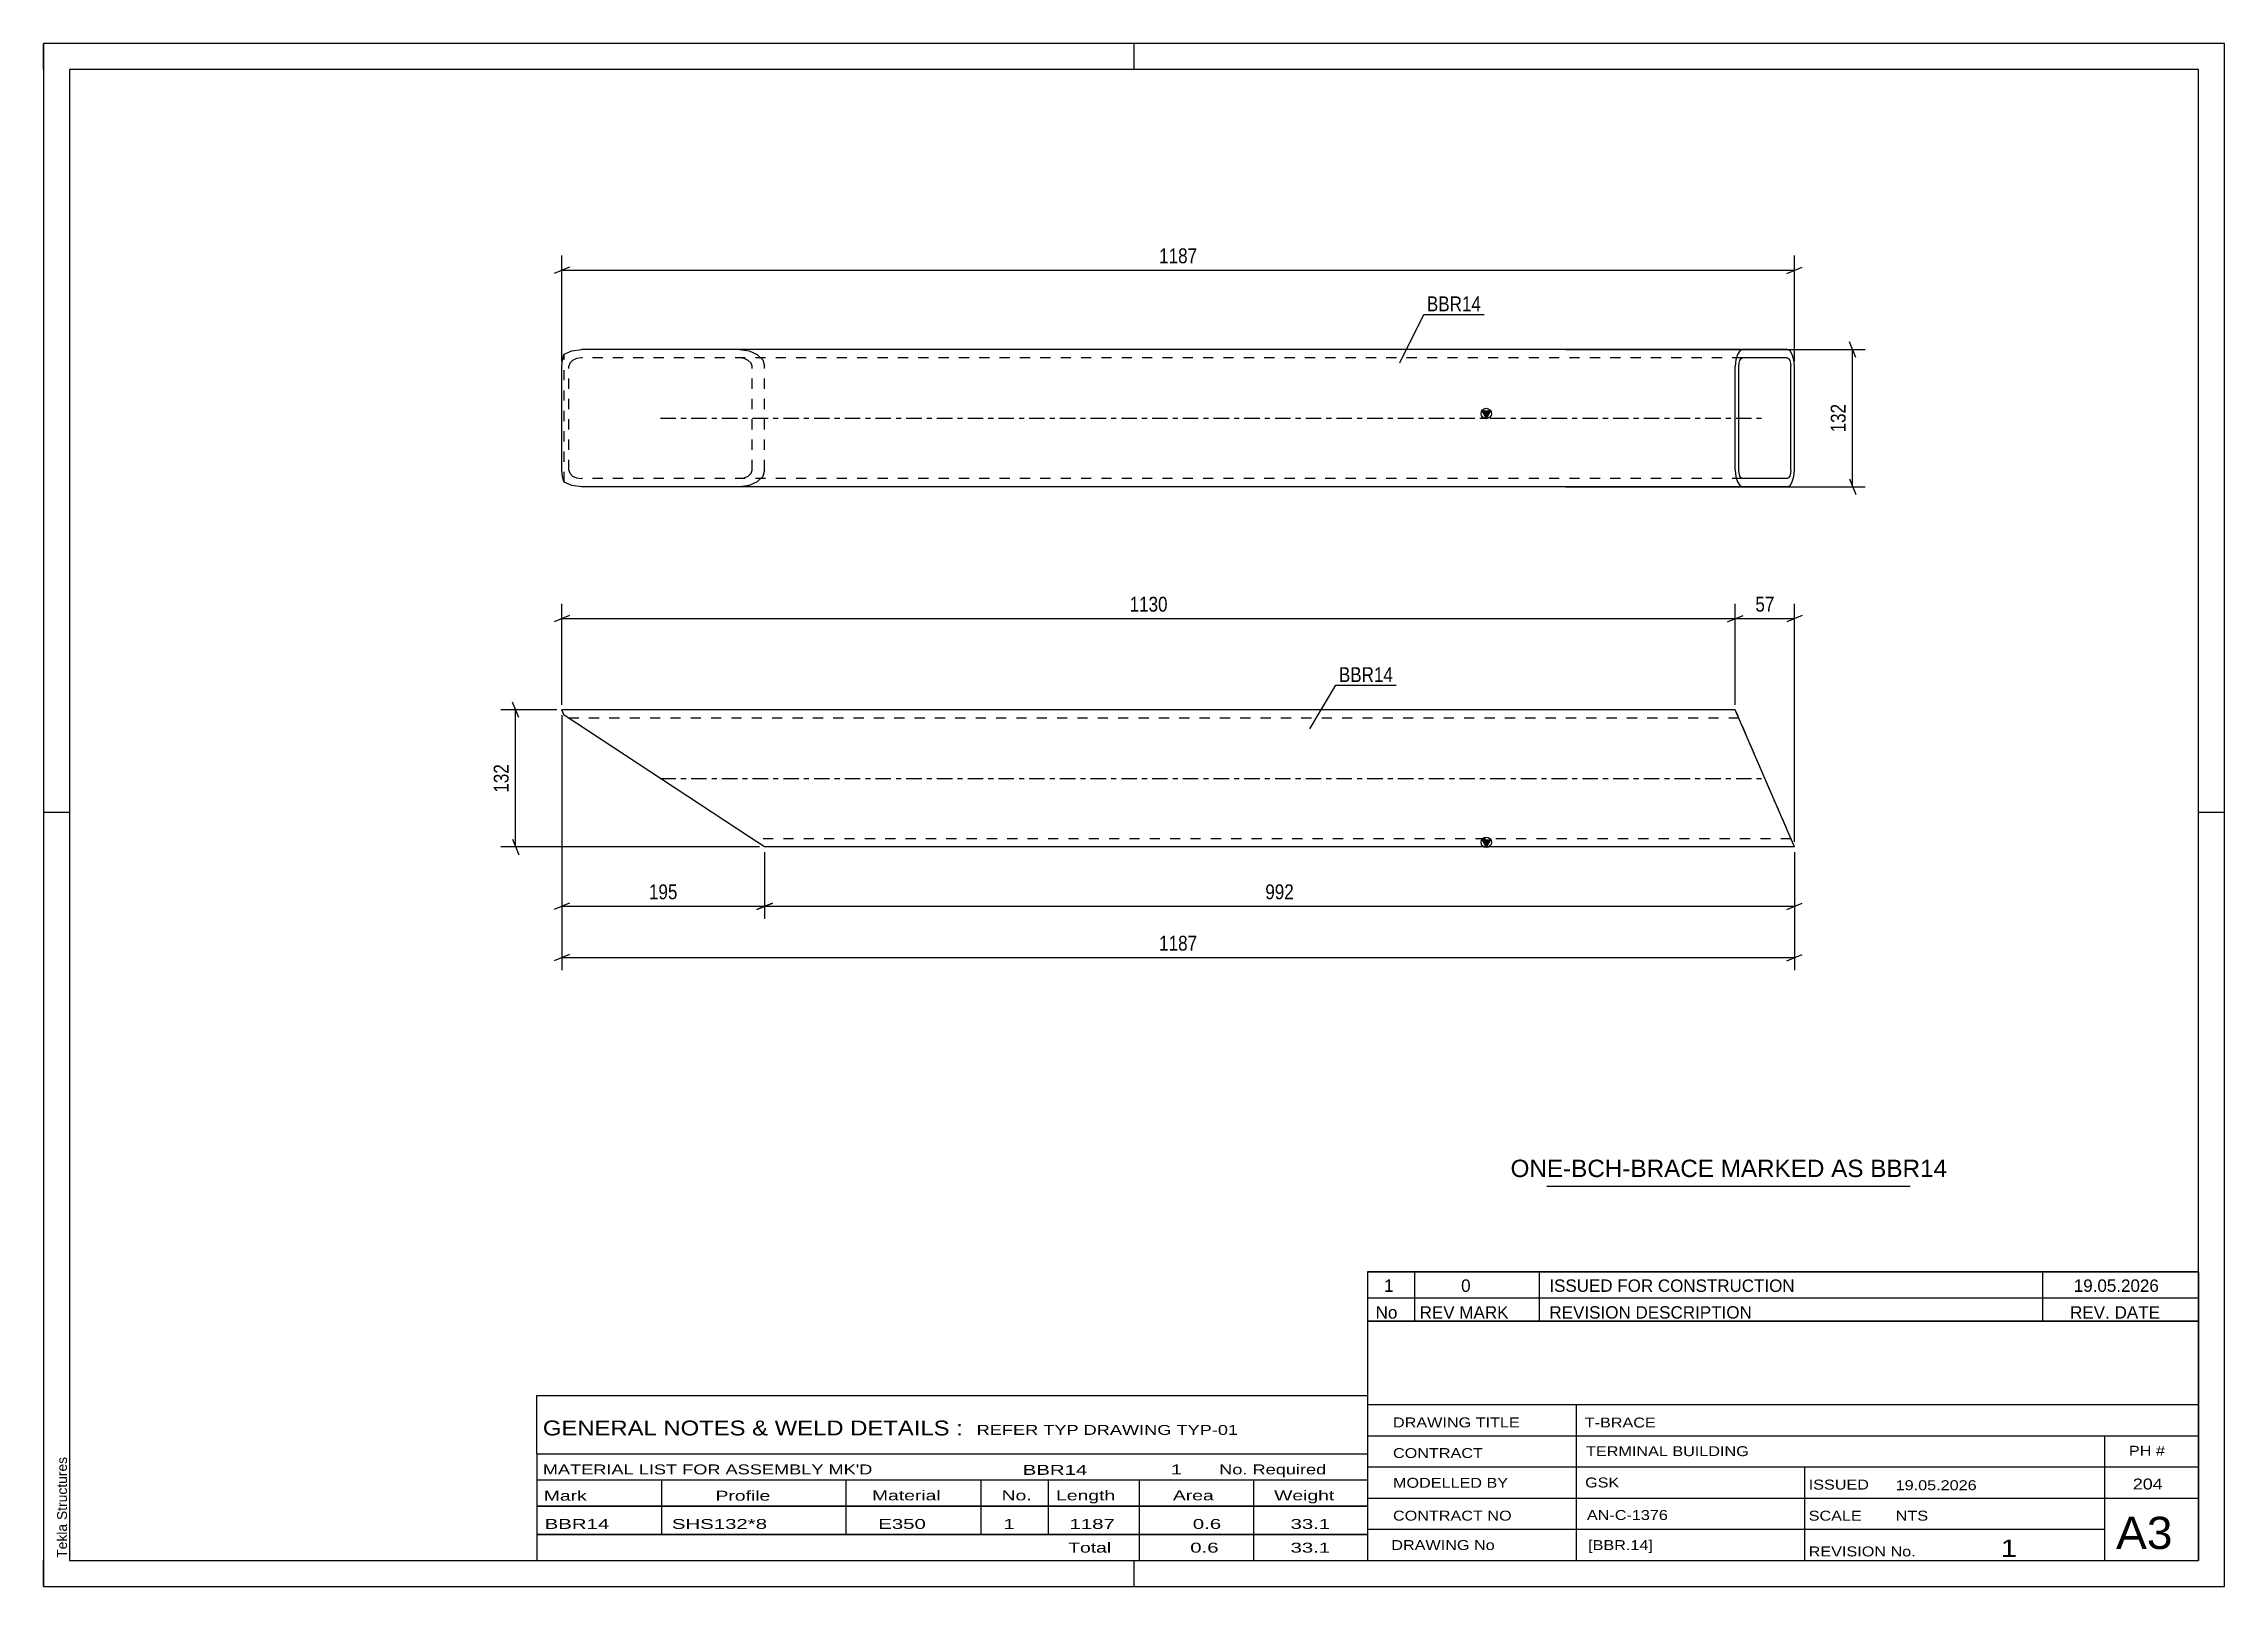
# Model space of a CAD drawing. Header units: millimetres. Extents: x 0 to 420, y 0 to 297.
import ezdxf

# ---------------------------------------------------------------- set-up
doc = ezdxf.new("R2010")
doc.units = ezdxf.units.MM
doc.linetypes.add('DXK_LINE_DOT2', pattern=[3.9198, 1.9599, -1.9599])
doc.linetypes.add('DXK_LINE_DOT3', pattern=[5.9187, 2.979, -0.9799, 0.9799, -0.9799])
doc.styles.add('Arial', font='ARIAL.TTF', dxfattribs={"height": 0.2})
doc.styles.add('Arial Narrow', font='ARIALN.TTF', dxfattribs={"height": 0.2})

# ---------------------------------------------------------------- blocks, each defined once
blk = doc.blocks.new('Unknown-491737844-2964')
at = {"color": 7, "linetype": 'Continuous'}
blk.add_line((289.5, 77.05), (359.5, 77.05), dxfattribs=at)
at = {"color": 7, "style": 'Arial'}
blk.add_text('ONE-BCH-BRACE MARKED AS BBR14', height=3.3428, dxfattribs=at).set_placement((282.52, 78.8))
blk = doc.blocks.new('Unknown-491737844-1161')
at = {"color": 5, "linetype": 'Continuous'}
for p, q in [((420, 297), (0, 297)), ((0, 297), (0, 0)), ((0, 292), (0, 297)), ((210, 292), (210, 297)), ((420, 0), (420, 297)), ((415, 292), (5, 292)), ((5, 292), (5, 5)), ((415, 5), (415, 292)), ((5, 149), (0, 149)), ((420, 149), (415, 149)), ((0, 0), (0, 5)), ((5, 5), (415, 5)), ((210, 0), (210, 5)), ((0, 0), (420, 0))]:
    blk.add_line(p, q, dxfattribs=at)
at = {"color": 174, "linetype": 'Continuous', "style": 'Arial'}
blk.add_text('Tekla Structures', height=1.9102, rotation=90, dxfattribs=at).set_placement((4.5, 5.5))
blk = doc.blocks.new('Unknown-491737844-2961')
at = {"color": 7, "linetype": 'Continuous'}
for p, q in [((255, 51.05), (255, 5)), ((255, 51.05), (415, 51.05)), ((415, 51), (415, 5)), ((255, 35), (415, 35)), ((295.14, 35), (295.14, 5)), ((255, 29), (415, 29)), ((397, 5.05), (397, 28.9)), ((255, 23), (415, 23)), ((339.14, 23), (339.14, 5)), ((255, 17), (415, 17)), ((255, 11), (397, 11)), ((255, 5), (415, 5))]:
    blk.add_line(p, q, dxfattribs=at)
at = {"color": 7, "style": 'Arial Narrow'}
for s, height, width, p in [('DRAWING TITLE', 1.9089, 1.425378, (259.88, 30.61)), ('T-BRACE', 1.909, 1.425378, (296.81, 30.59)), ('CONTRACT', 1.909, 1.425378, (259.88, 24.71)), ('TERMINAL BUILDING', 1.9089, 1.425378, (297.06, 25.07)), ('MODELLED BY', 1.9089, 1.425378, (259.88, 18.98)), ('GSK', 1.909, 1.425378, (296.88, 19.04)), ('ISSUED', 1.909, 1.425378, (339.94, 18.64)), ('19.05.2026', 1.909, 1.425378, (356.69, 18.52)), ('CONTRACT NO', 1.9089, 1.425378, (259.88, 12.66)), ('AN-C-1376', 1.909, 1.425378, (297.23, 12.78)), ('SCALE', 1.909, 1.425378, (339.94, 12.65)), ('A3', 6.204, 1.25, (399.14, 7.2)), ('DRAWING No', 1.909, 1.425378, (259.56, 7)), ('[BBR.14]', 1.909, 1.425378, (297.46, 6.99)), ('1', 3.34, 1.5, (376.91, 5.68)), ('REVISION No.', 1.9089, 1.425378, (339.94, 5.77))]:
    blk.add_text(s, height=height, dxfattribs=dict(at, width=width)).set_placement(p)
at = {"color": 7, "linetype": 'Continuous', "style": 'Arial Narrow'}
for s, height, width, p in [('PH #', 1.909, 1.43, (401.6, 25.15)), ('204', 2.1, 1.43, (402.37, 18.65)), ('NTS', 1.909, 1.425378, (356.7, 12.65))]:
    blk.add_text(s, height=height, dxfattribs=dict(at, width=width)).set_placement(p)
blk = doc.blocks.new('Unknown-491737844-2962')
at = {"color": 7, "linetype": 'Continuous'}
for p, q in [((95, 36.75), (255, 36.75)), ((95, 25.5), (95, 36.75)), ((255, 36.75), (255, 25.5)), ((95, 25.5), (255, 25.5)), ((95, 25.5), (95, 20.5)), ((255, 25.5), (255, 20.5)), ((95, 20.5), (255, 20.5)), ((95, 20.5), (95, 15.5)), ((119, 20.5), (119, 15.5)), ((154.5, 20.5), (154.5, 15.5)), ((180.5, 20.5), (180.5, 15.5)), ((193.5, 20.5), (193.5, 15.5)), ((211, 20.5), (211, 15.5)), ((233, 20.5), (233, 15.5)), ((255, 20.5), (255, 15.5)), ((95, 15.5), (255, 15.5)), ((95, 15.45), (95, 10.05)), ((95, 15.45), (255, 15.45)), ((119, 15.5), (119, 10)), ((154.5, 15.5), (154.5, 10)), ((180.5, 15.5), (180.5, 10)), ((193.5, 15.5), (193.5, 10)), ((211, 15.5), (211, 10)), ((233, 15.5), (233, 10)), ((255, 15.45), (255, 10.05)), ((95, 10.05), (255, 10.05)), ((95, 10), (255, 10)), ((95, 10), (95, 5)), ((211, 10), (211, 5)), ((233, 10), (233, 5)), ((255, 10), (255, 5)), ((95, 5), (255, 5))]:
    blk.add_line(p, q, dxfattribs=at)
at = {"color": 7, "style": 'Arial Narrow'}
for s, height, width, p in [('GENERAL NOTES & WELD DETAILS :', 2.8633, 1.4, (96.15, 29.06)), ('REFER TYP DRAWING TYP-01', 1.9089, 1.6, (179.7, 29.16)), ("MATERIAL LIST FOR ASSEMBLY MK'D", 1.9089, 1.6, (96.15, 21.56)), ('BBR14', 1.909, 1.794707, (188.57, 21.47)), ('1', 1.91, 1.794707, (217.08, 21.56)), ('No. Required', 1.9089, 1.6, (226.41, 21.56)), ('Mark', 1.909, 1.7, (96.34, 16.5)), ('Profile', 1.909, 1.7, (129.41, 16.5)), ('Material', 1.909, 1.7, (159.54, 16.56)), ('No.', 1.909, 1.7, (184.5, 16.56)), ('Length', 1.909, 1.7, (195, 16.56)), ('Area', 1.909, 1.7, (217.5, 16.56)), ('Weight', 1.909, 1.7, (237, 16.56))]:
    blk.add_text(s, height=height, dxfattribs=dict(at, width=width)).set_placement(p)
at = {"color": 7, "linetype": 'Continuous', "style": 'Arial Narrow'}
for s, height, width, p in [('BBR14', 1.909, 1.794707, (96.5, 11.06)), ('SHS132*8', 1.909, 1.794707, (121, 11.06)), ('E350', 1.909, 1.794707, (160.74, 11.06)), ('1', 1.91, 1.794707, (184.86, 11.06)), ('1187', 1.909, 1.794707, (197.58, 11.06)), ('0.6', 1.909, 1.794707, (221.32, 11.06)), ('33.1', 1.909, 1.794707, (240.14, 11.06)), ('Total', 1.909, 1.7, (197.33, 6.5)), ('0.6', 1.909, 1.794707, (220.83, 6.5)), ('33.1', 1.909, 1.794707, (240.14, 6.5))]:
    blk.add_text(s, height=height, dxfattribs=dict(at, width=width)).set_placement(p)
blk = doc.blocks.new('Unknown-491737844-2963')
at = {"color": 7, "linetype": 'Continuous'}
for p, q in [((255, 60.55), (415, 60.55)), ((415, 60.55), (255, 60.55)), ((255, 60.55), (255, 55.55)), ((264, 60.55), (264, 55.55)), ((288, 60.55), (288, 55.55)), ((385, 60.55), (385, 55.55)), ((415, 60.55), (415, 55.55)), ((255, 55.55), (415, 55.55)), ((255, 55.55), (255, 51.05)), ((255, 55.55), (415, 55.55)), ((264, 55.55), (264, 51.05)), ((288, 55.55), (288, 51.05)), ((385, 55.55), (385, 51.05)), ((415, 55.55), (415, 51.05)), ((415, 51.05), (255, 51.05))]:
    blk.add_line(p, q, dxfattribs=at)
at = {"color": 7, "linetype": 'Continuous', "style": 'Arial Narrow'}
for s, height, width, p in [('1', 2.39, 1.196471, (258.16, 56.7)), ('0', 2.39, 1.196471, (273, 56.7)), ('ISSUED FOR CONSTRUCTION', 2.3861, 1.196471, (290, 56.7)), ('19.05.2026', 2.386, 1.196471, (391, 56.7)), ('No', 2.386, 1.2, (256.54, 51.55)), ('REV MARK', 2.386, 1.2, (265, 51.55)), ('REVISION DESCRIPTION', 2.3861, 1.2, (290, 51.55)), ('REV. DATE', 2.386, 1.2, (390.28, 51.55))]:
    blk.add_text(s, height=height, dxfattribs=dict(at, width=width)).set_placement(p)
blk = doc.blocks.new('Part-491737844-1550 - 1544')
at = {"linetype": 'Continuous'}
blk.add_hatch(color=2, dxfattribs=at).paths.add_polyline_path([(277.85, 142.34), (277.05, 143.74), (278.65, 143.74)])
at = {"color": 2, "linetype": 'Continuous'}
for p, q in [((325.81, 168.74), (99.81, 168.74)), ((100.21, 167.81), (99.81, 168.74)), ((325.81, 168.74), (325.81, 168.74)), ((337.2, 142.34), (325.81, 168.74)), ((100.24, 167.75), (100.21, 167.81)), ((100.24, 167.75), (100.24, 167.75)), ((135.86, 144.32), (100.24, 167.75)), ((138.86, 142.34), (135.86, 144.32)), ((277.85, 142.34), (277.05, 143.74)), ((277.05, 143.74), (278.65, 143.74)), ((278.65, 143.74), (277.85, 142.34)), ((337.2, 142.34), (138.86, 142.34)), ((337.2, 142.34), (337.2, 142.34))]:
    blk.add_line(p, q, dxfattribs=at)
at = {"color": 7, "linetype": 'DXK_LINE_DOT2'}
for p, q in [((100.24, 167.75), (99.81, 168.74)), ((337.2, 142.34), (325.81, 168.74)), ((325.81, 168.74), (325.81, 168.74)), ((326.5, 167.14), (101.16, 167.14)), ((326.5, 167.14), (326.5, 167.14)), ((336.51, 143.94), (136.43, 143.94)), ((336.51, 143.94), (336.51, 143.94)), ((337.2, 142.34), (337.2, 142.34))]:
    blk.add_line(p, q, dxfattribs=at)
at = {"color": 7, "linetype": 'DXK_LINE_DOT3'}
blk.add_line((118.79, 155.54), (331.5, 155.54), dxfattribs=at)
at = {"color": 2, "linetype": 'Continuous'}
blk.add_circle((277.85, 143.24), 1, dxfattribs=at)
blk = doc.blocks.new('Part-491737844-1726 - 1720')
at = {"linetype": 'Continuous'}
blk.add_hatch(color=2, dxfattribs=at).paths.add_polyline_path([(277.85, 224.89), (277.05, 226.29), (278.65, 226.29)])
at = {"color": 2, "linetype": 'Continuous'}
for p, q in [((99.81, 234.89), (99.92, 236.11)), ((99.92, 236.11), (100.21, 237.15)), ((100.21, 237.15), (100.24, 237.19)), ((100.24, 237.19), (101.73, 237.85)), ((101.73, 237.85), (103.59, 238.09)), ((335.82, 238.09), (103.59, 238.09)), ((325.92, 236.11), (325.81, 234.89)), ((326.22, 237.15), (325.92, 236.11)), ((326.66, 237.85), (326.22, 237.15)), ((326.5, 234.89), (326.55, 235.5)), ((326.55, 235.5), (326.7, 236.02)), ((327.19, 238.09), (326.66, 237.85)), ((326.7, 236.02), (326.93, 236.37)), ((326.93, 236.37), (327.19, 236.49)), ((335.82, 236.49), (327.19, 236.49)), ((336.35, 237.85), (335.82, 238.09)), ((335.82, 236.49), (336.08, 236.37)), ((336.08, 236.37), (336.31, 236.02)), ((336.31, 236.02), (336.45, 235.5)), ((336.79, 237.15), (336.35, 237.85)), ((336.45, 235.5), (336.51, 234.89)), ((337.09, 236.11), (336.79, 237.15)), ((337.2, 234.89), (337.09, 236.11)), ((99.81, 214.89), (99.81, 234.89)), ((325.81, 214.89), (325.81, 234.89)), ((326.5, 214.89), (326.5, 234.89)), ((336.51, 214.89), (336.51, 234.89)), ((337.2, 214.89), (337.2, 234.89)), ((277.85, 224.89), (277.05, 226.29)), ((277.05, 226.29), (278.65, 226.29)), ((278.65, 226.29), (277.85, 224.89)), ((99.92, 213.66), (99.81, 214.89)), ((325.81, 214.89), (325.92, 213.66)), ((326.55, 214.28), (326.5, 214.89)), ((326.7, 213.76), (326.55, 214.28)), ((336.45, 214.28), (336.31, 213.76)), ((336.51, 214.89), (336.45, 214.28)), ((337.09, 213.66), (337.2, 214.89)), ((100.21, 212.63), (99.92, 213.66)), ((100.24, 212.59), (100.21, 212.63)), ((101.73, 211.93), (100.24, 212.59)), ((103.59, 211.69), (101.73, 211.93)), ((335.82, 211.69), (103.59, 211.69)), ((325.92, 213.66), (326.22, 212.63)), ((326.22, 212.63), (326.66, 211.93)), ((326.66, 211.93), (327.19, 211.69)), ((326.93, 213.41), (326.7, 213.76)), ((327.19, 213.29), (326.93, 213.41)), ((335.82, 213.29), (327.19, 213.29)), ((336.08, 213.41), (335.82, 213.29)), ((335.82, 211.69), (336.35, 211.93)), ((336.31, 213.76), (336.08, 213.41)), ((336.35, 211.93), (336.79, 212.63)), ((336.79, 212.63), (337.09, 213.66))]:
    blk.add_line(p, q, dxfattribs=at)
at = {"color": 7, "linetype": 'DXK_LINE_DOT2'}
for p, q in [((100.24, 212.59), (100.24, 237.19)), ((101.34, 235.5), (101.16, 234.89)), ((101.87, 236.02), (101.34, 235.5)), ((102.66, 236.37), (101.87, 236.02)), ((103.59, 236.49), (102.66, 236.37)), ((327.19, 236.49), (103.59, 236.49)), ((134, 238.09), (135.86, 237.85)), ((134.93, 236.37), (134, 236.49)), ((135.72, 236.02), (134.93, 236.37)), ((136.24, 235.5), (135.72, 236.02)), ((135.86, 237.85), (137.44, 237.15)), ((136.43, 234.89), (136.24, 235.5)), ((137.44, 237.15), (138.49, 236.11)), ((138.49, 236.11), (138.86, 234.89)), ((101.16, 214.89), (101.16, 234.89)), ((136.43, 214.89), (136.43, 234.89)), ((138.86, 214.89), (138.86, 234.89)), ((101.16, 214.89), (101.34, 214.28)), ((101.34, 214.28), (101.87, 213.76)), ((135.72, 213.76), (136.24, 214.28)), ((136.24, 214.28), (136.43, 214.89)), ((138.86, 214.89), (138.49, 213.66)), ((101.87, 213.76), (102.66, 213.41)), ((102.66, 213.41), (103.59, 213.29)), ((327.19, 213.29), (103.59, 213.29)), ((134, 213.29), (134.93, 213.41)), ((135.86, 211.93), (134, 211.69)), ((134.93, 213.41), (135.72, 213.76)), ((137.44, 212.63), (135.86, 211.93)), ((138.49, 213.66), (137.44, 212.63))]:
    blk.add_line(p, q, dxfattribs=at)
at = {"color": 7, "linetype": 'DXK_LINE_DOT3'}
blk.add_line((118.79, 224.89), (331.5, 224.89), dxfattribs=at)
at = {"color": 2, "linetype": 'Continuous'}
blk.add_circle((277.85, 225.79), 1, dxfattribs=at)
blk = doc.blocks.new('StraightDimension-491737844-1601 - 1544')
at = {"color": 7, "linetype": 'Continuous'}
for p, q in [((99.81, 169.74), (99.81, 189.15)), ((325.81, 169.74), (325.81, 189.15)), ((101.31, 186.9), (98.31, 185.7)), ((99.81, 186.3), (325.81, 186.3)), ((324.31, 185.7), (327.31, 186.9))]:
    blk.add_line(p, q, dxfattribs=at)
at = {"color": 0}
blk.add_wipeout([(217.07, 187.05), (217.07, 191.25), (208.56, 191.25), (208.56, 187.05)], dxfattribs=at)
at = {"color": 3, "style": 'Arial Narrow'}
blk.add_text('1130', height=2.863, dxfattribs=at).set_placement((209.16, 187.65))
blk = doc.blocks.new('StraightDimension-491737844-2379 - 1544')
at = {"color": 7, "linetype": 'Continuous'}
for p, q in [((98.81, 168.74), (88.05, 168.74)), ((91.5, 167.24), (90.3, 170.24)), ((90.9, 142.34), (90.9, 168.74)), ((90.3, 143.84), (91.5, 140.84)), ((137.86, 142.34), (88.05, 142.34))]:
    blk.add_line(p, q, dxfattribs=at)
at = {"color": 0}
blk.add_wipeout([(90.15, 158.88), (85.95, 158.88), (85.95, 152.2), (90.15, 152.2)], dxfattribs=at)
at = {"color": 3, "style": 'Arial Narrow'}
blk.add_text('132', height=2.863, rotation=90.0002, dxfattribs=at).set_placement((89.55, 152.8))
blk = doc.blocks.new('StraightDimension-491737844-1600 - 1544')
at = {"color": 7, "linetype": 'Continuous'}
for p, q in [((325.81, 169.74), (325.81, 189.15)), ((337.2, 143.34), (337.2, 189.15)), ((324.31, 185.7), (327.31, 186.9)), ((325.81, 186.3), (337.2, 186.3)), ((338.7, 186.9), (335.7, 185.7))]:
    blk.add_line(p, q, dxfattribs=at)
at = {"color": 0}
blk.add_wipeout([(333.93, 187.05), (333.93, 191.25), (329.08, 191.25), (329.08, 187.05)], dxfattribs=at)
at = {"color": 3, "style": 'Arial Narrow'}
blk.add_text('57', height=2.863, dxfattribs=at).set_placement((329.68, 187.65))
blk = doc.blocks.new('StraightDimension-491737844-1675 - 1544')
at = {"color": 7, "linetype": 'Continuous'}
for p, q in [((99.81, 167.74), (99.81, 118.64)), ((337.2, 141.34), (337.2, 118.64)), ((101.31, 121.64), (98.31, 120.44)), ((99.81, 121.04), (337.2, 121.04)), ((335.7, 120.44), (338.7, 121.64))]:
    blk.add_line(p, q, dxfattribs=at)
at = {"color": 0}
blk.add_wipeout([(222.76, 121.79), (222.76, 125.99), (214.25, 125.99), (214.25, 121.79)], dxfattribs=at)
at = {"color": 3, "style": 'Arial Narrow'}
blk.add_text('1187', height=2.863, dxfattribs=at).set_placement((214.85, 122.39))
blk = doc.blocks.new('StraightDimension-491737844-2488 - 1544')
at = {"color": 7, "linetype": 'Continuous'}
for p, q in [((138.86, 141.34), (138.86, 128.53)), ((337.2, 141.34), (337.2, 128.53)), ((140.36, 131.53), (137.36, 130.33)), ((138.86, 130.93), (337.2, 130.93)), ((335.7, 130.33), (338.7, 131.53))]:
    blk.add_line(p, q, dxfattribs=at)
at = {"color": 0}
blk.add_wipeout([(241.37, 131.68), (241.37, 135.88), (234.69, 135.88), (234.69, 131.68)], dxfattribs=at)
at = {"color": 3, "style": 'Arial Narrow'}
blk.add_text('992', height=2.863, dxfattribs=at).set_placement((235.29, 132.28))
blk = doc.blocks.new('StraightDimension-491737844-2489 - 1544')
at = {"color": 7, "linetype": 'Continuous'}
for p, q in [((99.81, 167.74), (99.81, 128.53)), ((138.86, 141.34), (138.86, 128.53)), ((101.31, 131.53), (98.31, 130.33)), ((99.81, 130.93), (138.86, 130.93)), ((137.36, 130.33), (140.36, 131.53))]:
    blk.add_line(p, q, dxfattribs=at)
at = {"color": 0}
blk.add_wipeout([(122.68, 131.68), (122.68, 135.88), (115.99, 135.88), (115.99, 131.68)], dxfattribs=at)
at = {"color": 3, "style": 'Arial Narrow'}
blk.add_text('195', height=2.863, dxfattribs=at).set_placement((116.59, 132.28))
blk = doc.blocks.new('StraightDimension-491737844-1728 - 1720')
at = {"color": 7, "linetype": 'Continuous'}
for p, q in [((99.81, 235.89), (99.81, 256.22)), ((337.2, 235.89), (337.2, 256.22)), ((101.31, 253.97), (98.31, 252.77)), ((99.81, 253.37), (337.2, 253.37)), ((335.7, 252.77), (338.7, 253.97))]:
    blk.add_line(p, q, dxfattribs=at)
at = {"color": 0}
blk.add_wipeout([(222.76, 254.12), (222.76, 258.32), (214.25, 258.32), (214.25, 254.12)], dxfattribs=at)
at = {"color": 3, "style": 'Arial Narrow'}
blk.add_text('1187', height=2.863, dxfattribs=at).set_placement((214.85, 254.72))
blk = doc.blocks.new('StraightDimension-491737844-1739 - 1720')
at = {"color": 7, "linetype": 'Continuous'}
for p, q in [((349, 236.59), (347.8, 239.59)), ((293.19, 238.09), (350.8, 238.09)), ((348.4, 211.69), (348.4, 238.09)), ((293.19, 211.69), (350.8, 211.69)), ((347.8, 213.19), (349, 210.19))]:
    blk.add_line(p, q, dxfattribs=at)
at = {"color": 0}
blk.add_wipeout([(347.65, 228.23), (343.45, 228.23), (343.45, 221.55), (347.65, 221.55)], dxfattribs=at)
at = {"color": 3, "style": 'Arial Narrow'}
blk.add_text('132', height=2.863, rotation=90.0002, dxfattribs=at).set_placement((347.05, 222.15))
blk = doc.blocks.new('Mark-491737844-1546 - 1544')
at = {"color": 0}
blk.add_wipeout([(259.87, 174.09), (259.87, 177.09), (249.46, 177.09), (249.46, 174.09)], dxfattribs=at)
blk.add_wipeout([(259.87, 174.09), (259.87, 177.09), (249.46, 177.09), (249.46, 174.09)], dxfattribs=at)
at = {"color": 30, "linetype": 'Continuous'}
for p, q in [((243.87, 165.09), (248.86, 173.49)), ((248.86, 173.49), (260.47, 173.49))]:
    blk.add_line(p, q, dxfattribs=at)
at = {"color": 3, "style": 'Arial Narrow'}
blk.add_text('BBR14', height=2.863, dxfattribs=at).set_placement((249.46, 174.09))
blk = doc.blocks.new('Mark-491737844-1722 - 1720')
at = {"color": 0}
blk.add_wipeout([(276.82, 245.47), (276.82, 248.47), (266.41, 248.47), (266.41, 245.47)], dxfattribs=at)
blk.add_wipeout([(276.82, 245.47), (276.82, 248.47), (266.41, 248.47), (266.41, 245.47)], dxfattribs=at)
at = {"color": 30, "linetype": 'Continuous'}
for p, q in [((261.22, 235.55), (265.81, 244.87)), ((265.81, 244.87), (277.42, 244.87))]:
    blk.add_line(p, q, dxfattribs=at)
at = {"color": 3, "style": 'Arial Narrow'}
blk.add_text('BBR14', height=2.863, dxfattribs=at).set_placement((266.41, 245.47))

msp = doc.modelspace()

# ---------------------------------------------------------------- block references
for name in ['Unknown-491737844-1161', 'Part-491737844-1726 - 1720', 'Part-491737844-1550 - 1544', 'Unknown-491737844-2964', 'Unknown-491737844-2963', 'Unknown-491737844-2961', 'Unknown-491737844-2962']:
    msp.add_blockref(name, (0, 0))

# ---------------------------------------------------------------- next in the draw order: block references
for name in ['StraightDimension-491737844-1728 - 1720', 'StraightDimension-491737844-1601 - 1544']:
    msp.add_blockref(name, (0, 0))

# ---------------------------------------------------------------- next in the draw order: block references
for name in ['Mark-491737844-1722 - 1720', 'StraightDimension-491737844-1739 - 1720', 'StraightDimension-491737844-1600 - 1544', 'StraightDimension-491737844-2379 - 1544']:
    msp.add_blockref(name, (0, 0))

# ---------------------------------------------------------------- next in the draw order: block references
msp.add_blockref('StraightDimension-491737844-1675 - 1544', (0, 0))

# ---------------------------------------------------------------- next in the draw order: block references
for name in ['Mark-491737844-1546 - 1544', 'StraightDimension-491737844-2488 - 1544']:
    msp.add_blockref(name, (0, 0))

# ---------------------------------------------------------------- next in the draw order: block references
msp.add_blockref('StraightDimension-491737844-2489 - 1544', (0, 0))

doc.saveas('drawing.dxf')
